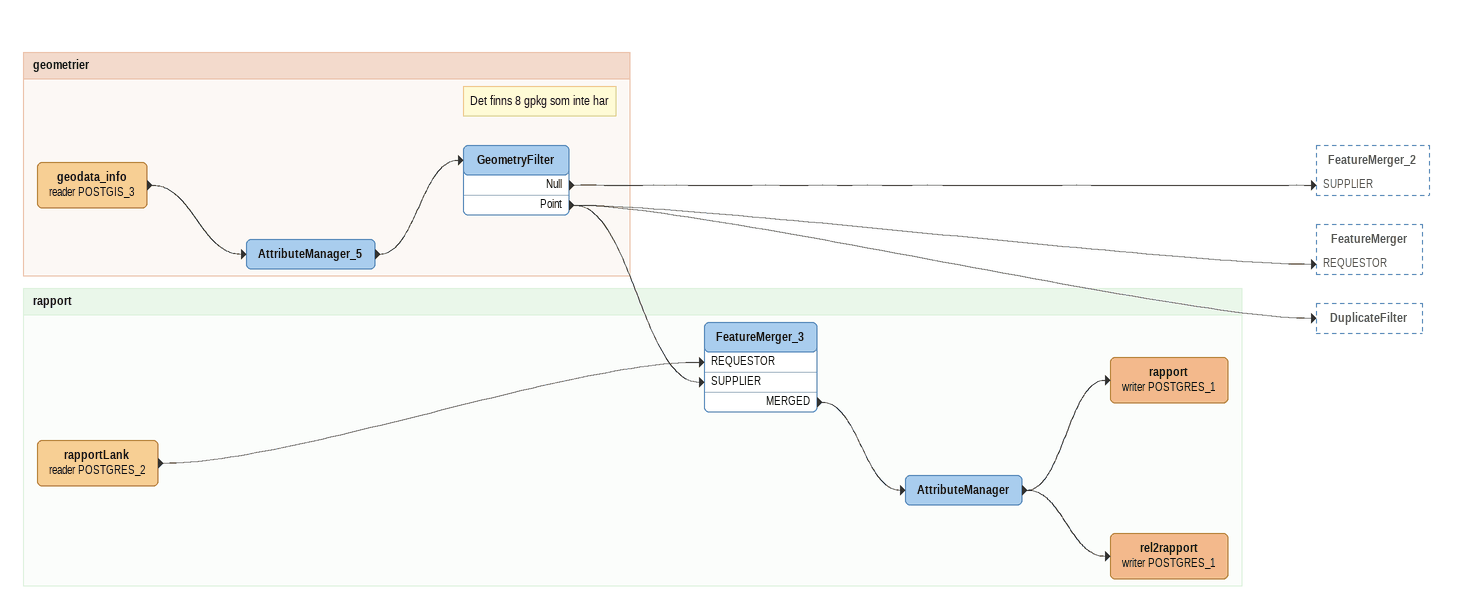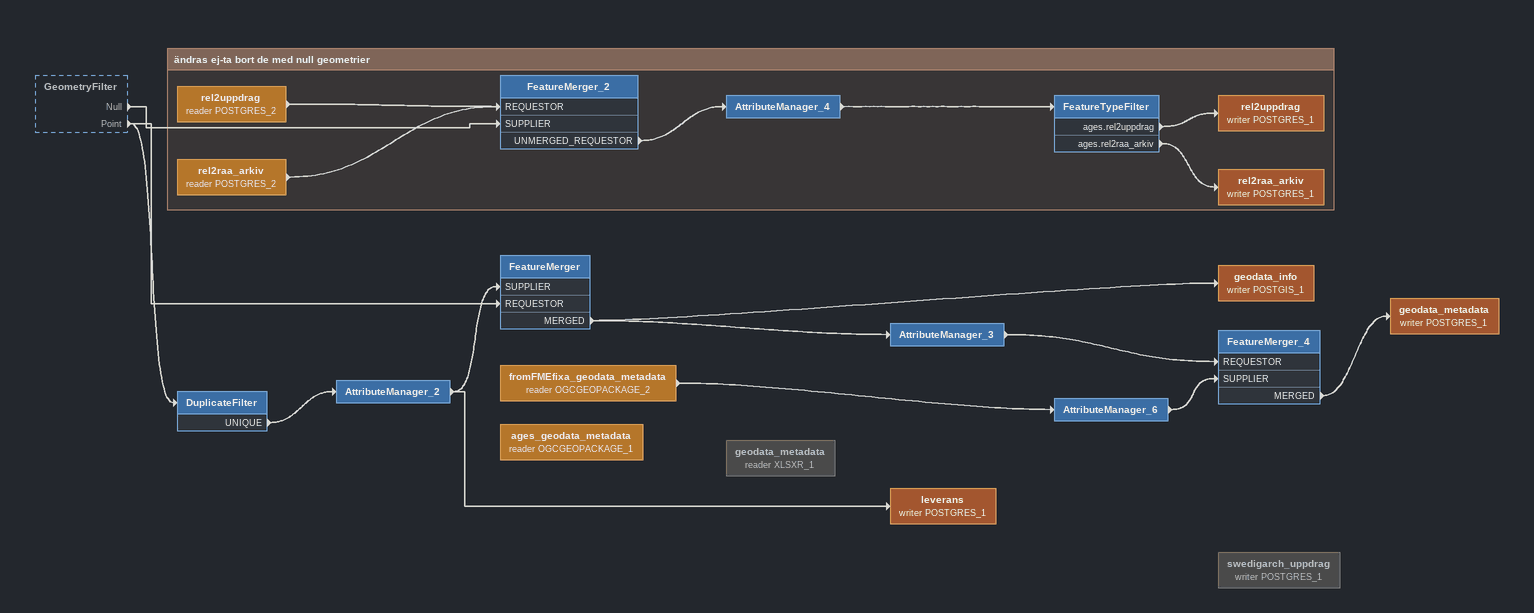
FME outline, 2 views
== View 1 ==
Bookmark: geometrier
geodata_info (reader POSTGIS_3)
    -> AttributeManager_5
AttributeManager_5
    -> GeometryFilter
Note: Det finns 8 gpkg som inte har
GeometryFilter
    Null -> FeatureMerger_2 [SUPPLIER]
    Point -> FeatureMerger [REQUESTOR]
    Point -> DuplicateFilter
    Point -> FeatureMerger_3 [SUPPLIER]

Bookmark: rapport
rapportLank (reader POSTGRES_2)
    -> FeatureMerger_3 [REQUESTOR]
FeatureMerger_3
    MERGED -> AttributeManager
AttributeManager
    -> rapport (writer POSTGRES_1)
    -> rel2rapport (writer POSTGRES_1)
rapport (writer POSTGRES_1)
rel2rapport (writer POSTGRES_1)

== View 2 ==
GeometryFilter [outside]
    Null -> FeatureMerger_2 [SUPPLIER]
    Point -> FeatureMerger [REQUESTOR]
    Point -> DuplicateFilter
DuplicateFilter
    UNIQUE -> AttributeManager_2
AttributeManager_2
    -> leverans (writer POSTGRES_1)
    -> FeatureMerger [SUPPLIER]
FeatureMerger
    MERGED -> geodata_info (writer POSTGIS_1)
    MERGED -> AttributeManager_3
geodata_info (writer POSTGIS_1)
AttributeManager_3
    -> FeatureMerger_4 [REQUESTOR]
leverans (writer POSTGRES_1)
fromFMEfixa_geodata_metadata (reader OGCGEOPACKAGE_2)
    -> AttributeManager_6
AttributeManager_6
    -> FeatureMerger_4 [SUPPLIER]
FeatureMerger_4
    MERGED -> geodata_metadata (writer POSTGRES_1)
geodata_metadata (writer POSTGRES_1)
ages_geodata_metadata (reader OGCGEOPACKAGE_1)
geodata_metadata (reader XLSXR_1) [off]
swedigarch_uppdrag (writer POSTGRES_1) [off]

Bookmark: ändras ej-ta bort de med null geometrier
rel2uppdrag (reader POSTGRES_2)
    -> FeatureMerger_2 [REQUESTOR]
rel2raa_arkiv (reader POSTGRES_2)
    -> FeatureMerger_2 [REQUESTOR]
FeatureMerger_2
    UNMERGED_REQUESTOR -> AttributeManager_4
AttributeManager_4
    -> FeatureTypeFilter
FeatureTypeFilter
    ages.rel2uppdrag -> rel2uppdrag (writer POSTGRES_1)
    ages.rel2raa_arkiv -> rel2raa_arkiv (writer POSTGRES_1)
rel2uppdrag (writer POSTGRES_1)
rel2raa_arkiv (writer POSTGRES_1)
